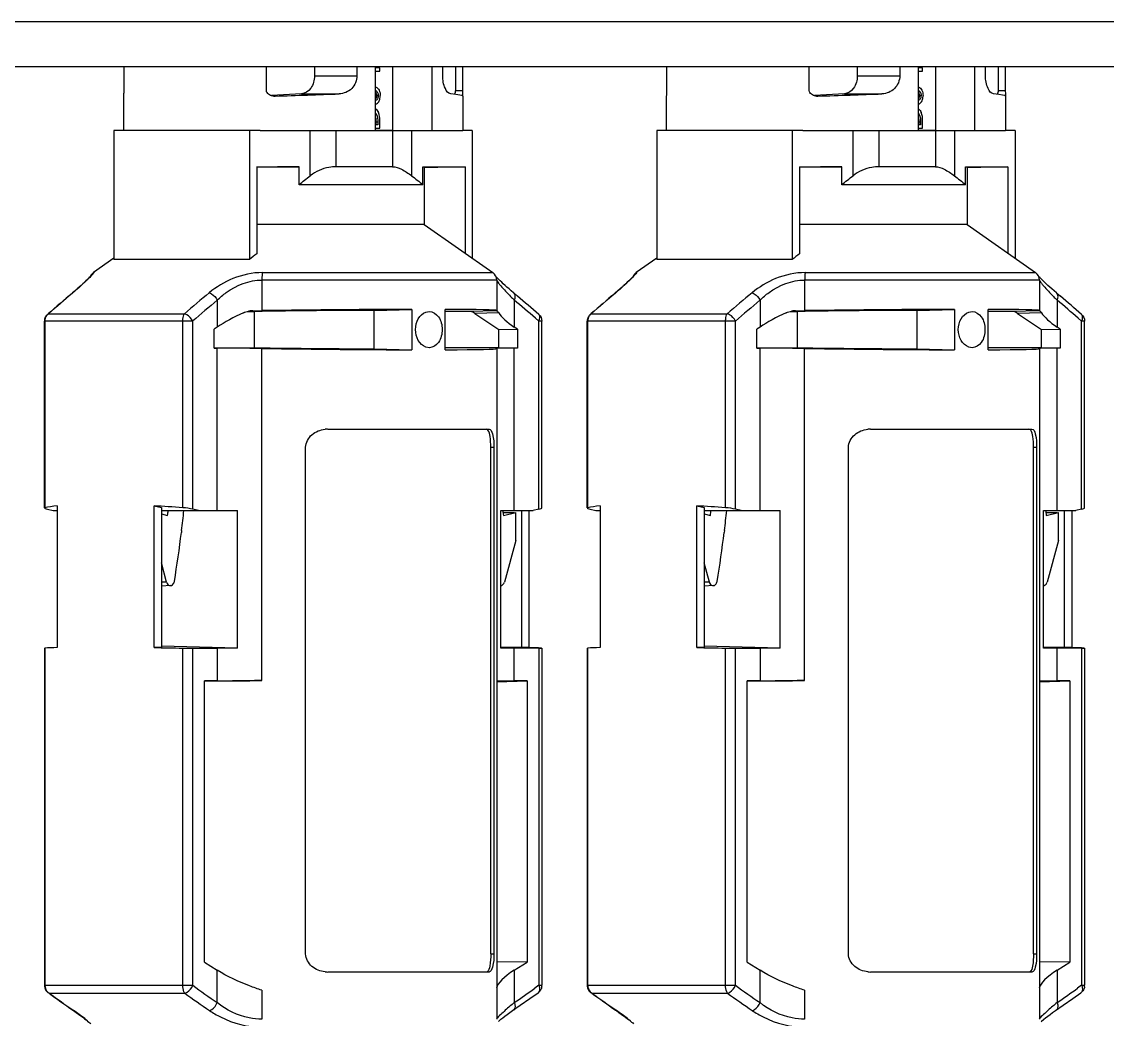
# Model space of a CAD drawing. Header units: millimetres. Extents: x 10297564 to 11610295, y -9287743 to -8409454.
# Drawn here: x 10490199 to 10491403, y -9101720 to -9100614 of the extents above; entities that cross this region are included whole.
import ezdxf

# ---------------------------------------------------------------- set-up
doc = ezdxf.new("R2010")
doc.units = ezdxf.units.MM
doc.header["$LTSCALE"] = 100
doc.layers.add('-0', color=7, linetype='Continuous')

# ---------------------------------------------------------------- blocks, each defined once
blk = doc.blocks.new('인버터 외형도')
at = {"layer": '-0', "linetype": 'Continuous'}
for p, q in [((99025.72, 35682.62), (86444.77, 35682.62)), ((99025.72, 35644.99), (86444.77, 35644.99)), ((90878.78, 35644.99), (90878.78, 35625.32)), ((90997.43, 35625.32), (90997.43, 35644.99)), ((91037.37, 35644.84), (91037.37, 35637.67)), ((91072.78, 35644.84), (91072.78, 35637.67)), ((91088.31, 35592.15), (91088.31, 35644.99)), ((91091.8, 35644.23), (91088.31, 35644.23)), ((91088.31, 35641.38), (91091.8, 35641.38)), ((91091.8, 35641.38), (91091.8, 35644.23)), ((91102.39, 35644.99), (91102.39, 35592.15)), ((91135.06, 35644.99), (91135.06, 35592.15)), ((91144.09, 35637.67), (91144.09, 35644.84)), ((91154.58, 35644.99), (91154.58, 35625.32)), ((91160.54, 35644.99), (91160.54, 35625.32)), ((91330.25, 35644.99), (91330.25, 35625.32)), ((91448.9, 35625.32), (91448.9, 35644.99)), ((91488.84, 35644.84), (91488.84, 35637.67)), ((91524.25, 35644.84), (91524.25, 35637.67)), ((91539.78, 35592.15), (91539.78, 35644.99)), ((91543.27, 35644.23), (91539.78, 35644.23)), ((91539.78, 35641.38), (91543.27, 35641.38)), ((91543.27, 35641.38), (91543.27, 35644.23)), ((91553.86, 35644.99), (91553.86, 35592.15)), ((91586.53, 35644.99), (91586.53, 35592.15)), ((91595.56, 35637.67), (91595.56, 35644.84)), ((91606.05, 35644.99), (91606.05, 35625.32)), ((91612.01, 35644.99), (91612.01, 35625.32)), ((91037.37, 35637.67), (91072.78, 35637.67)), ((91488.84, 35637.67), (91524.25, 35637.67)), ((91026.66, 35622.63), (91001.72, 35621.19)), ((91026.66, 35622.63), (91057.97, 35622.63)), ((91088.95, 35621.2), (91090.47, 35621.2)), ((91154.58, 35625.32), (91160.54, 35625.32)), ((91478.13, 35622.63), (91453.19, 35621.19)), ((91478.13, 35622.63), (91509.44, 35622.63)), ((91540.42, 35621.2), (91541.94, 35621.2)), ((91606.05, 35625.32), (91612.01, 35625.32)), ((90878.57, 35620.81), (90878.57, 35592.15)), ((90878.58, 35620.82), (90878.58, 35620.8)), ((91004.63, 35620.81), (91004.34, 35620.8)), ((91004.34, 35620.81), (91004.63, 35620.81)), ((91160.74, 35620.82), (91160.74, 35620.8)), ((91160.74, 35620.81), (91160.74, 35592.15)), ((91330.04, 35620.81), (91330.04, 35592.15)), ((91330.05, 35620.82), (91330.05, 35620.8)), ((91456.1, 35620.81), (91455.81, 35620.8)), ((91455.81, 35620.81), (91456.1, 35620.81)), ((91612.21, 35620.82), (91612.21, 35620.8)), ((91612.21, 35620.81), (91612.21, 35592.15)), ((91088.31, 35605.53), (91089.01, 35605.53)), ((91539.78, 35605.53), (91540.48, 35605.53)), ((91090.05, 35597), (91088.31, 35597)), ((91088.31, 35594), (91091.8, 35594)), ((91088.53, 35599.29), (91090.05, 35599.29)), ((91088.53, 35599.29), (91088.53, 35597)), ((91090.05, 35599.29), (91090.05, 35597)), ((91091.8, 35594), (91091.8, 35599.2)), ((91541.52, 35597), (91539.78, 35597)), ((91539.78, 35594), (91543.27, 35594)), ((91540, 35599.29), (91541.52, 35599.29)), ((91540, 35599.29), (91540, 35597)), ((91541.52, 35599.29), (91541.52, 35597)), ((91543.27, 35594), (91543.27, 35599.2)), ((90992.24, 35592.15), (90870.61, 35592.15)), ((90870.61, 35592.15), (90870.61, 35484.93)), ((90983.39, 35592.15), (90983.39, 35484.93)), ((90992.24, 35592.15), (91160.74, 35592.15)), ((91033.9, 35554.53), (91033.9, 35592.15)), ((91055.54, 35562.06), (91055.54, 35592.15)), ((91102.37, 35592.15), (91088.31, 35592.15)), ((91102.37, 35592.15), (91102.37, 35562.06)), ((91118.2, 35592.15), (91118.2, 35554.53)), ((91168.7, 35592.15), (91160.74, 35592.15)), ((91168.7, 35592.15), (91168.7, 35485.95)), ((91443.71, 35592.15), (91322.08, 35592.15)), ((91322.08, 35592.15), (91322.08, 35484.93)), ((91434.86, 35592.15), (91434.86, 35484.93)), ((91443.71, 35592.15), (91612.21, 35592.15)), ((91485.37, 35554.53), (91485.37, 35592.15)), ((91507.01, 35562.06), (91507.01, 35592.15)), ((91553.84, 35592.15), (91539.78, 35592.15)), ((91553.84, 35592.15), (91553.84, 35562.06)), ((91569.67, 35592.15), (91569.67, 35554.53)), ((91620.17, 35592.15), (91612.21, 35592.15)), ((91620.17, 35592.15), (91620.17, 35485.95)), ((90989.38, 35562.06), (91024.55, 35562.06)), ((90989.38, 35562.06), (90989.38, 35489.55)), ((91024.55, 35547.01), (91024.55, 35562.06)), ((91102.37, 35562.06), (91055.54, 35562.06)), ((91127.55, 35562.06), (91162.72, 35562.06)), ((91127.55, 35547.01), (91127.55, 35562.06)), ((91128.76, 35561.86), (91128.76, 35513.91)), ((91162.72, 35562.06), (91128.78, 35561.19)), ((91162.72, 35562.06), (91162.72, 35490.13)), ((91440.85, 35562.06), (91476.02, 35562.06)), ((91440.85, 35562.06), (91440.85, 35489.55)), ((91476.02, 35547.01), (91476.02, 35562.06)), ((91553.84, 35562.06), (91507.01, 35562.06)), ((91579.02, 35562.06), (91614.19, 35562.06)), ((91579.02, 35547.01), (91579.02, 35562.06)), ((91580.23, 35561.86), (91580.23, 35513.91)), ((91614.19, 35562.06), (91580.25, 35561.19)), ((91614.19, 35562.06), (91614.19, 35490.13)), ((91127.55, 35547.01), (91024.55, 35547.01)), ((91579.02, 35547.01), (91476.02, 35547.01)), ((91128.76, 35513.91), (90989.38, 35513.91)), ((91128.76, 35513.91), (91185.75, 35474.01)), ((91580.23, 35513.91), (91440.85, 35513.91)), ((91580.23, 35513.91), (91637.22, 35474.01)), ((90870.61, 35485.95), (90853.57, 35474.01)), ((91322.08, 35485.95), (91305.04, 35474.01)), ((90983.39, 35484.93), (90870.61, 35484.93)), ((91434.86, 35484.93), (91322.08, 35484.93)), ((90851.8, 35471.74), (90851.13, 35470.96)), ((90853.57, 35474.01), (90853.77, 35474.01)), ((91188.96, 35467.84), (90993.66, 35467.84)), ((90993.66, 35467.84), (90993.66, 35442.35)), ((90994.15, 35474.01), (91185.75, 35474.01)), ((91188.96, 35467.84), (91188.96, 35442.46)), ((91191.99, 35467.1), (91190.02, 35469.04)), ((91303.27, 35471.74), (91302.6, 35470.96)), ((91305.04, 35474.01), (91305.24, 35474.01)), ((91640.43, 35467.84), (91445.13, 35467.84)), ((91445.13, 35467.84), (91445.13, 35442.35)), ((91445.62, 35474.01), (91637.22, 35474.01)), ((91640.43, 35467.84), (91640.43, 35442.46)), ((91643.46, 35467.1), (91641.49, 35469.04)), ((90835.86, 35456.83), (90836.56, 35457.24)), ((90836.24, 35457.14), (90835.87, 35456.83)), ((90835.95, 35456.72), (90836.56, 35457.24)), ((90956.52, 35451.07), (90956.52, 35428.72)), ((91203.45, 35456.83), (91206.4, 35454.33)), ((91203.64, 35451.07), (91203.64, 35428.72)), ((91287.33, 35456.83), (91288.03, 35457.24)), ((91287.71, 35457.14), (91287.34, 35456.83)), ((91287.42, 35456.72), (91288.03, 35457.24)), ((91407.99, 35451.07), (91407.99, 35428.72)), ((91654.92, 35456.83), (91657.87, 35454.33)), ((91655.11, 35451.07), (91655.11, 35428.72)), ((90981.65, 35441.66), (90987.64, 35441.66)), ((90986.09, 35442.25), (90986.48, 35442.26)), ((90986.09, 35442.25), (90986.48, 35442.26)), ((90987.64, 35411.57), (90987.64, 35441.66)), ((91087.12, 35442.62), (91118.26, 35443.42)), ((91087.12, 35410.61), (91087.12, 35442.62)), ((91118.26, 35443.42), (91118.26, 35409.81)), ((91130.09, 35441.17), (91132.94, 35441.66)), ((91146.22, 35409.81), (91146.22, 35443.42)), ((91165.78, 35441.66), (91146.22, 35441.66)), ((91188.97, 35442.26), (91165.78, 35441.66)), ((91190.63, 35440.58), (91170.78, 35440.08)), ((91188.75, 35442.35), (91188.7, 35442.32)), ((91188.96, 35442.46), (91188.75, 35442.35)), ((91433.12, 35441.66), (91439.11, 35441.66)), ((91437.56, 35442.25), (91437.95, 35442.26)), ((91437.56, 35442.25), (91437.95, 35442.26)), ((91439.11, 35411.57), (91439.11, 35441.66)), ((91538.59, 35442.62), (91569.73, 35443.42)), ((91538.59, 35410.61), (91538.59, 35442.62)), ((91569.73, 35443.42), (91569.73, 35409.81)), ((91581.56, 35441.17), (91584.41, 35441.66)), ((91597.69, 35409.81), (91597.69, 35443.42)), ((91617.25, 35441.66), (91597.69, 35441.66)), ((91640.44, 35442.26), (91617.25, 35441.66)), ((91642.1, 35440.58), (91622.25, 35440.08)), ((91640.22, 35442.35), (91640.17, 35442.32)), ((91640.43, 35442.46), (91640.22, 35442.35)), ((90936.1, 35433.6), (90812.77, 35433.6)), ((90812.77, 35278.47), (90812.77, 35433.6)), ((90813.17, 35433.6), (90813.17, 35278.47)), ((90816.09, 35439.91), (90815.36, 35439.28)), ((90815.36, 35439.28), (90816.21, 35439.76)), ((90816.21, 35439.76), (90929.24, 35439.76)), ((90927.9, 35278.47), (90927.9, 35433.6)), ((90936.1, 35277.25), (90936.1, 35433.6)), ((91170.78, 35440.08), (91190.79, 35426.61)), ((91221.19, 35436.08), (91224.06, 35433.6)), ((91226.55, 35433.6), (91224.06, 35433.6)), ((91224.06, 35277.25), (91224.06, 35433.6)), ((91226.55, 35278.24), (91226.55, 35433.6)), ((91387.57, 35433.6), (91264.24, 35433.6)), ((91264.24, 35278.47), (91264.24, 35433.6)), ((91264.64, 35433.6), (91264.64, 35278.47)), ((91267.56, 35439.91), (91266.83, 35439.28)), ((91266.83, 35439.28), (91267.68, 35439.76)), ((91267.68, 35439.76), (91380.71, 35439.76)), ((91379.37, 35278.47), (91379.37, 35433.6)), ((91387.57, 35277.25), (91387.57, 35433.6)), ((91622.25, 35440.08), (91642.26, 35426.61)), ((91672.66, 35436.08), (91675.53, 35433.6)), ((91678.02, 35433.6), (91675.53, 35433.6)), ((91675.53, 35277.25), (91675.53, 35433.6)), ((91678.02, 35278.24), (91678.02, 35433.6)), ((90956.52, 35428.72), (90953.97, 35427.01)), ((90953.97, 35411.17), (90953.97, 35427.01)), ((91190.79, 35426.61), (91206.19, 35427.01)), ((91190.79, 35411.57), (91190.79, 35426.61)), ((91206.19, 35427.01), (91203.64, 35428.72)), ((91206.19, 35427.01), (91206.19, 35411.17)), ((91407.99, 35428.72), (91405.44, 35427.01)), ((91405.44, 35411.17), (91405.44, 35427.01)), ((91642.26, 35426.61), (91657.66, 35427.01)), ((91642.26, 35411.57), (91642.26, 35426.61)), ((91657.66, 35427.01), (91655.11, 35428.72)), ((91657.66, 35427.01), (91657.66, 35411.17)), ((90953.97, 35411.57), (90987.64, 35411.57)), ((90953.97, 35411.17), (90956.52, 35411.17)), ((90956.52, 35276.13), (90956.52, 35411.17)), ((90993.66, 35134.76), (90993.66, 35410.88)), ((91087.12, 35410.61), (91118.26, 35409.81)), ((91132.95, 35411.57), (91130.09, 35412.06)), ((91190.79, 35411.57), (91146.22, 35411.57)), ((91188.7, 35410.91), (91188.75, 35410.88)), ((91188.96, 35410.77), (91188.75, 35410.88)), ((91188.96, 35410.77), (91188.96, 34853.08)), ((91206.19, 35411.17), (91190.79, 35411.57)), ((91206.19, 35411.17), (91203.64, 35411.17)), ((91203.64, 35276.13), (91203.64, 35411.17)), ((91405.44, 35411.57), (91439.11, 35411.57)), ((91405.44, 35411.17), (91407.99, 35411.17)), ((91407.99, 35276.13), (91407.99, 35411.17)), ((91445.13, 35134.76), (91445.13, 35410.88)), ((91538.59, 35410.61), (91569.73, 35409.81)), ((91584.42, 35411.57), (91581.56, 35412.06)), ((91642.26, 35411.57), (91597.69, 35411.57)), ((91640.17, 35410.91), (91640.22, 35410.88)), ((91640.43, 35410.77), (91640.22, 35410.88)), ((91640.43, 35410.77), (91640.43, 34853.08)), ((91657.66, 35411.17), (91642.26, 35411.57)), ((91657.66, 35411.17), (91655.11, 35411.17)), ((91655.11, 35276.13), (91655.11, 35411.17)), ((91048.39, 35343.85), (91182.59, 35343.85)), ((91499.86, 35343.85), (91634.06, 35343.85)), ((91030.06, 34907.42), (91030.06, 35328.8)), ((91184.04, 35328.8), (91186.63, 35328.8)), ((91184.04, 34907.42), (91184.04, 35328.8)), ((91186.63, 35328.8), (91186.63, 34907.42)), ((91481.53, 34907.42), (91481.53, 35328.8)), ((91635.51, 35328.8), (91638.1, 35328.8)), ((91635.51, 34907.42), (91635.51, 35328.8)), ((91638.1, 35328.8), (91638.1, 34907.42)), ((90813.17, 35278.47), (90812.77, 35278.24)), ((90823.51, 35280.07), (90823.51, 35162.21)), ((90904.07, 35280.07), (90910.08, 35278.65)), ((90904.07, 35162.21), (90904.07, 35280.07)), ((90910.08, 35278.65), (90910.08, 35162.21)), ((91264.64, 35278.47), (91264.24, 35278.24)), ((91274.98, 35280.07), (91274.98, 35162.21)), ((91355.54, 35280.07), (91361.55, 35278.65)), ((91355.54, 35162.21), (91355.54, 35280.07)), ((91361.55, 35278.65), (91361.55, 35162.21)), ((90815.26, 35277.25), (90820.01, 35276.13)), ((90820.01, 35276.13), (90823.51, 35276.13)), ((90910.08, 35276.13), (90973.37, 35276.13)), ((90910.08, 35273.29), (90915.24, 35272.07)), ((90940.84, 35276.13), (90936.1, 35277.25)), ((90973.37, 35161.61), (90973.37, 35276.13)), ((91192.35, 35276.13), (91219.31, 35276.13)), ((91192.35, 35161.61), (91192.35, 35276.13)), ((91194.28, 35274.49), (91203.64, 35274.49)), ((91194.57, 35272.07), (91204.76, 35274.49)), ((91204.76, 35251.32), (91204.76, 35274.49)), ((91209.8, 35162.21), (91209.8, 35276.13)), ((91215.81, 35276.13), (91215.81, 35162.21)), ((91224.06, 35277.25), (91219.31, 35276.13)), ((91266.73, 35277.25), (91271.47, 35276.13)), ((91271.47, 35276.13), (91274.98, 35276.13)), ((91361.55, 35276.13), (91424.84, 35276.13)), ((91361.55, 35273.29), (91366.71, 35272.07)), ((91392.31, 35276.13), (91387.57, 35277.25)), ((91424.84, 35161.61), (91424.84, 35276.13)), ((91643.82, 35276.13), (91670.78, 35276.13)), ((91643.82, 35161.61), (91643.82, 35276.13)), ((91645.75, 35274.49), (91655.11, 35274.49)), ((91646.03, 35272.07), (91656.23, 35274.49)), ((91656.23, 35251.32), (91656.23, 35274.49)), ((91661.27, 35162.21), (91661.27, 35276.13)), ((91667.28, 35276.13), (91667.28, 35162.21)), ((91675.53, 35277.25), (91670.78, 35276.13)), ((90926.94, 35259.52), (90926.76, 35258.01)), ((91204.76, 35251.32), (91195.39, 35216.66)), ((91378.41, 35259.52), (91378.23, 35258.01)), ((91656.23, 35251.32), (91646.86, 35216.66)), ((90914.42, 35216.66), (90910.08, 35232.71)), ((91365.89, 35216.66), (91361.55, 35232.71)), ((90914.42, 35216.66), (90910.08, 35216.46)), ((91365.89, 35216.66), (91361.55, 35216.46)), ((90917.69, 35213.69), (90910.08, 35213.34)), ((91369.16, 35213.69), (91361.55, 35213.34)), ((90812.77, 35161.73), (90813.17, 35161.76)), ((90812.77, 35161.73), (90812.77, 34881.32)), ((90813.17, 35161.76), (90813.17, 34881.32)), ((90910.08, 35162.21), (90904.07, 35162.21)), ((90973.37, 35161.61), (90910.1, 35163.23)), ((90927.9, 34881.32), (90927.9, 35161.76)), ((90936.1, 35161.68), (90956.52, 35161.68)), ((90936.1, 34881.32), (90936.1, 35161.68)), ((90956.52, 35161.68), (90956.52, 35134.47)), ((91209.8, 35162.21), (91192.38, 35162.66)), ((91224.06, 35161.68), (91203.64, 35161.68)), ((91203.64, 35134.47), (91203.64, 35161.68)), ((91215.81, 35162.21), (91209.8, 35162.21)), ((91224.06, 35161.68), (91224.06, 34881.32)), ((91226.14, 35161.76), (91226.55, 35161.73)), ((91226.55, 35161.73), (91226.55, 34881.32)), ((91264.24, 35161.73), (91264.64, 35161.76)), ((91264.24, 35161.73), (91264.24, 34881.32)), ((91264.64, 35161.76), (91264.64, 34881.32)), ((91361.55, 35162.21), (91355.54, 35162.21)), ((91424.84, 35161.61), (91361.57, 35163.23)), ((91379.37, 34881.32), (91379.37, 35161.76)), ((91387.57, 35161.68), (91407.99, 35161.68)), ((91387.57, 34881.32), (91387.57, 35161.68)), ((91407.99, 35161.68), (91407.99, 35134.47)), ((91661.27, 35162.21), (91643.85, 35162.66)), ((91675.53, 35161.68), (91655.11, 35161.68)), ((91655.11, 35134.47), (91655.11, 35161.68)), ((91667.28, 35162.21), (91661.27, 35162.21)), ((91675.53, 35161.68), (91675.53, 34881.32)), ((91677.61, 35161.76), (91678.02, 35161.73)), ((91678.02, 35161.73), (91678.02, 34881.32)), ((90956.52, 35134.47), (90945.87, 35134.47)), ((90945.87, 34900.57), (90945.87, 35134.47)), ((91188.96, 35133.83), (91214.28, 35134.47)), ((91214.28, 35134.47), (91203.64, 35134.47)), ((91214.28, 35134.47), (91214.28, 34900.57)), ((91407.99, 35134.47), (91397.34, 35134.47)), ((91397.34, 34900.57), (91397.34, 35134.47)), ((91640.43, 35133.83), (91665.75, 35134.47)), ((91665.75, 35134.47), (91655.11, 35134.47)), ((91665.75, 35134.47), (91665.75, 34900.57)), ((90945.87, 34900.57), (90956.52, 34893.89)), ((91184.04, 34907.42), (91186.63, 34907.42)), ((91214.28, 34900.57), (91188.96, 34900.98)), ((91203.64, 34893.89), (91214.28, 34900.57)), ((91397.34, 34900.57), (91407.99, 34893.89)), ((91635.51, 34907.42), (91638.1, 34907.42)), ((91665.75, 34900.57), (91640.43, 34900.98)), ((91655.11, 34893.89), (91665.75, 34900.57)), ((90956.52, 34866.91), (90956.52, 34893.89)), ((91182.59, 34892.38), (91048.39, 34892.38)), ((91203.64, 34893.89), (91203.64, 34866.91)), ((91407.99, 34866.91), (91407.99, 34893.89)), ((91634.06, 34892.38), (91499.86, 34892.38)), ((91655.11, 34893.89), (91655.11, 34866.91)), ((90812.77, 34881.32), (90936.1, 34881.32)), ((91224.06, 34881.32), (91220.73, 34878.94)), ((91224.06, 34881.32), (91226.55, 34881.32)), ((91264.24, 34881.32), (91387.57, 34881.32)), ((91675.53, 34881.32), (91672.2, 34878.94)), ((91675.53, 34881.32), (91678.02, 34881.32)), ((90816.74, 34874.8), (90815.92, 34875.19)), ((90816.65, 34874.67), (90815.92, 34875.19)), ((90816.74, 34874.8), (90929.47, 34874.8)), ((90993.66, 34877.24), (90993.66, 34853.08)), ((91268.21, 34874.8), (91267.39, 34875.19)), ((91268.12, 34874.67), (91267.39, 34875.19)), ((91268.2, 34874.8), (91380.94, 34874.8)), ((91445.13, 34877.24), (91445.13, 34853.08)), ((90837.09, 34860.39), (90836.42, 34860.73)), ((90836.42, 34860.73), (90837.03, 34860.3)), ((90837.09, 34860.39), (90836.48, 34860.82)), ((90837.03, 34860.3), (90839.12, 34858.83)), ((91288.56, 34860.39), (91287.89, 34860.73)), ((91287.89, 34860.73), (91288.5, 34860.3)), ((91288.56, 34860.39), (91287.95, 34860.82)), ((91288.5, 34860.3), (91290.59, 34858.83)), ((91190.34, 34851.37), (91192.48, 34853.08)), ((91641.81, 34851.37), (91643.95, 34853.08))]:
    blk.add_line(p, q, dxfattribs=at)
for points in [[(90851.13, 35470.96), (90850.75, 35470.54), (90850.09, 35469.85), (90849.3, 35469.04), (90848.38, 35468.12), (90847.32, 35467.1), (90846.14, 35465.96), (90844.83, 35464.73), (90843.38, 35463.4), (90841.8, 35461.98), (90840.09, 35460.46)], [(91190.02, 35469.04), (91189.23, 35469.85), (91188.57, 35470.54), (91188.19, 35470.96)], [(91302.6, 35470.96), (91302.22, 35470.54), (91301.56, 35469.85), (91300.77, 35469.04), (91299.85, 35468.12), (91298.79, 35467.1), (91297.61, 35465.96), (91296.3, 35464.73), (91294.85, 35463.4), (91293.27, 35461.98), (91291.56, 35460.46)], [(91641.49, 35469.04), (91640.7, 35469.85), (91640.04, 35470.54), (91639.66, 35470.96)], [(90840.09, 35460.46), (90838.23, 35458.85), (90836.24, 35457.14)], [(91203.45, 35456.83), (91203.08, 35457.14), (91201.09, 35458.84), (91199.23, 35460.46), (91197.52, 35461.98), (91195.94, 35463.4), (91194.49, 35464.73), (91193.18, 35465.96), (91191.99, 35467.1)], [(91291.56, 35460.46), (91289.7, 35458.85), (91287.71, 35457.14)], [(91654.92, 35456.83), (91654.55, 35457.14), (91652.56, 35458.84), (91650.7, 35460.46), (91648.99, 35461.98), (91647.41, 35463.4), (91645.96, 35464.73), (91644.65, 35465.96), (91643.46, 35467.1)], [(91208.63, 34864.74), (91216.61, 34870.36), (91223.4, 34875.19)], [(91660.1, 34864.74), (91668.08, 34870.36), (91674.87, 34875.19)], [(91192.48, 34853.08), (91194.04, 34854.29), (91195.8, 34855.62), (91197.76, 34857.07), (91199.91, 34858.62), (91202.25, 34860.28), (91208.63, 34864.74)], [(91643.95, 34853.08), (91645.51, 34854.29), (91647.27, 34855.62), (91649.23, 34857.07), (91651.38, 34858.62), (91653.72, 34860.28), (91660.1, 34864.74)], [(90839.12, 34858.83), (90841.15, 34857.36), (90843.01, 34856), (90844.7, 34854.73), (90846.21, 34853.57), (90847.57, 34852.51), (90848.75, 34851.56), (90849.77, 34850.72), (90850.62, 34850), (90851.31, 34849.4)], [(91290.59, 34858.83), (91292.62, 34857.36), (91294.48, 34856), (91296.17, 34854.73), (91297.68, 34853.57), (91299.03, 34852.51), (91300.22, 34851.56), (91301.24, 34850.72), (91302.09, 34850), (91302.78, 34849.4)]]:
    blk.add_lwpolyline(points, dxfattribs=at)
for centre, radius, start, end in [((91004.34, 35630.88), 10.08, 260.48105, 270.0038), ((91455.81, 35630.88), 10.08, 260.48105, 270.0038), ((91422.44, 34922.67), 713.37, 127.37738, 127.9845), ((91873.91, 34922.67), 713.37, 127.37738, 127.9845), ((90750.88, 35567.77), 139.57, 314.3847, 314.98754), ((90857.88, 35467.84), 7.52, 124.99998, 155.19379), ((90858.12, 35467.8), 7.57, 143.37901, 150.20187), ((91181.44, 35467.84), 7.52, 0, 55.00002), ((91202.35, 35567.77), 139.57, 314.3847, 314.98754), ((91309.35, 35467.84), 7.52, 124.99998, 155.19379), ((91309.59, 35467.8), 7.57, 143.37901, 150.20187), ((91632.91, 35467.84), 7.52, 0, 55.00002), ((92154.65, 33894.9), 2044.21, 130.17544, 130.90493), ((92146.48, 33911.6), 2026.05, 130.30352, 131.03957), ((92145.38, 34023.22), 1866.97, 129.81661, 130.647), ((92261.07, 33905.86), 2022.27, 130.17284, 130.93443), ((91389.34, 35639.82), 264.78, 224.521, 225.46449), ((89892.15, 33897.73), 2032.95, 49.17495, 49.82555), ((89885.75, 33896.11), 2042.59, 49.06907, 49.71772), ((92606.12, 33894.9), 2044.21, 130.17544, 130.90493), ((92597.95, 33911.6), 2026.05, 130.30352, 131.03957), ((92596.85, 34023.22), 1866.97, 129.81661, 130.647), ((92712.54, 33905.86), 2022.27, 130.17284, 130.93443), ((91840.81, 35639.82), 264.78, 224.521, 225.46449), ((90343.62, 33897.73), 2032.95, 49.17495, 49.82555), ((90337.22, 33896.11), 2042.59, 49.06907, 49.71772), ((90986.41, 35420.62), 21.63, 97.72896, 100.14557), ((90986.55, 35419.58), 22.67, 95.9316, 97.73291), ((90986.72, 35417.82), 24.44, 91.48613, 95.89759), ((91437.88, 35420.62), 21.63, 97.72896, 100.14557), ((91438.02, 35419.58), 22.67, 95.9316, 97.73291), ((91438.19, 35417.82), 24.44, 91.48613, 95.89759), ((90821.15, 35433.59), 7.98, 162.68727, 179.94888), ((90820.28, 35433.61), 7.51, 145.79561, 154.60858), ((90820.32, 35433.57), 7.56, 137.91696, 145.76729), ((90820.29, 35433.6), 7.52, 130.95017, 137.93654), ((91272.62, 35433.59), 7.98, 162.68727, 179.94888), ((91271.75, 35433.61), 7.51, 145.79561, 154.60858), ((91271.79, 35433.57), 7.56, 137.91696, 145.76729), ((91271.76, 35433.6), 7.52, 130.95017, 137.93654), ((91048.39, 35323.15), 20.69, 90.01779, 96.05428), ((91499.86, 35323.15), 20.69, 90.01779, 96.05428), ((90518.17, 35320.88), 400.07, 352.99131, 353.57629), ((89938.04, 35380.29), 996.25, 353.03694, 353.99661), ((91591.92, 35320.92), 400.34, 186.4237, 187.00838), ((90969.64, 35320.88), 400.07, 352.99131, 353.57629), ((90389.51, 35380.29), 996.25, 353.03694, 353.99661), ((92043.39, 35320.92), 400.34, 186.4237, 187.00838), ((89947.06, 35379.14), 987.16, 350.55953, 352.95185), ((90398.52, 35379.14), 987.16, 350.55953, 352.95185), ((91048.39, 34913.1), 20.72, 263.99437, 269.98436), ((91499.86, 34913.1), 20.72, 263.99437, 269.98436), ((90820.3, 34881.32), 7.54, 179.98592, 210.18269), ((90821.15, 34881.32), 7.97, 180.05479, 198.89066), ((92083.41, 36485.74), 1972.43, 234.43166, 235.15773), ((91219.01, 34881.32), 7.54, 351.01073, 0.01434), ((91271.77, 34881.32), 7.54, 179.98592, 210.18269), ((91272.62, 34881.32), 7.97, 180.05479, 198.89066), ((92534.88, 36485.74), 1972.43, 234.43166, 235.15773), ((91670.48, 34881.32), 7.54, 351.01073, 0.01434), ((90820.42, 34880.83), 7.07, 231.55489, 238.60905), ((91970.6, 36490.05), 1985.21, 234.45963, 235.15797), ((91974, 36488.08), 1985.43, 234.3466, 235.04485), ((92005.07, 36392.64), 1860.31, 234.67719, 235.45221), ((90113.05, 36434.01), 1909.24, 304.83494, 305.46234), ((91271.89, 34880.83), 7.07, 231.55489, 238.60905), ((92422.07, 36490.05), 1985.21, 234.45963, 235.15797), ((92425.47, 36488.08), 1985.43, 234.3466, 235.04485), ((92456.54, 36392.64), 1860.31, 234.67719, 235.45221), ((90564.52, 36434.01), 1909.24, 304.83494, 305.46234), ((91354.03, 34681.52), 238.72, 129.05184, 130.19686), ((91805.5, 34681.52), 238.72, 129.05184, 130.19686)]:
    blk.add_arc(centre, radius, start, end, dxfattribs=at)
for centre, major_axis, ratio, start_param, end_param in [((91019.66, 35625.3), (141.08, 4.49), 0.028613, -1.678421, -1.296739), ((91019.66, 35625.3), (141.08, -4.49), 0.028613, 0.000911, 0.380599), ((91471.13, 35625.3), (141.08, 4.49), 0.028613, -1.678421, -1.296739), ((91471.13, 35625.3), (141.08, -4.49), 0.028613, 0.000911, 0.380599), ((91019.66, 35560.58), (109.11, 1.27), 0.01297, 1.52577, 1.852745), ((91471.13, 35560.58), (109.11, 1.27), 0.01297, 1.52577, 1.852745), ((90986.73, 35429.9), (44.85, 19.08), 0.270365, 1.644981, 2.189344), ((90986.73, 35442.85), (45.15, 0.53), 0.01297, -1.576436, -1.416778), ((91019.66, 35440.48), (124.15, 1.45), 0.01297, 0.996205, 1.831472), ((91019.66, 35440.48), (169.3, 1.98), 0.01297, 0.948948, 1.724815), ((91019.66, 35440.48), (169.3, 1.98), 0.01297, -0.000152, 0.726266), ((91165.77, 35426.61), (0.01, 15.05), 0.743145, -0.463211, 0.000376), ((91233.85, 35442.85), (45.15, 0.53), 0.01297, -3.042097, -3.031536), ((91233.85, 35429.9), (44.81, -17.82), 0.310322, -2.725388, -2.181025), ((91438.2, 35429.9), (44.85, 19.08), 0.270365, 1.644981, 2.189344), ((91438.2, 35442.85), (45.15, 0.53), 0.01297, -1.576436, -1.416778), ((91471.13, 35440.48), (124.15, 1.45), 0.01297, 0.996205, 1.831472), ((91471.13, 35440.48), (169.3, 1.98), 0.01297, 0.948948, 1.724815), ((91471.13, 35440.48), (169.3, 1.98), 0.01297, -0.000152, 0.726266), ((91617.24, 35426.61), (0.01, 15.05), 0.743145, -0.463211, 0.000376), ((91685.31, 35442.85), (45.15, 0.53), 0.01297, -3.042097, -3.031536), ((91685.31, 35429.9), (44.81, -17.82), 0.310322, -2.725388, -2.181025), ((90986.73, 35410.38), (45.15, -0.53), 0.01297, 1.416778, 2.303986), ((91019.66, 35412.75), (124.15, -1.45), 0.01297, -1.831472, -0.996205), ((91019.66, 35412.75), (169.3, -1.98), 0.01297, -1.724815, -0.948948), ((91019.66, 35412.75), (169.3, -1.98), 0.01297, -0.726266, 0.000152), ((91233.85, 35410.38), (45.15, -0.53), 0.01297, 8.587171, 9.42493), ((91438.2, 35410.38), (45.15, -0.53), 0.01297, 1.416778, 2.303986), ((91471.13, 35412.75), (124.15, -1.45), 0.01297, -1.831472, -0.996205), ((91471.13, 35412.75), (169.3, -1.98), 0.01297, -1.724815, -0.948948), ((91471.13, 35412.75), (169.3, -1.98), 0.01297, -0.726266, 0.000152), ((91685.31, 35410.38), (45.15, -0.53), 0.01297, 8.587171, 9.42493), ((90820.29, 35277.25), (7.52, -1), 0.115967, 3.156999, 3.994756), ((91019.66, 35243.09), (218.18, -28.99), 0.115967, 2.703446, 2.827696), ((91019.66, 35243.09), (218.18, -28.99), 0.115967, 2.020223, 2.144473), ((90931.06, 35277.25), (7.52, -1), 0.115967, 0.853164, 2.020223), ((91219.02, 35277.25), (7.52, 1), 0.115967, -0.853164, -0.015407), ((91271.76, 35277.25), (7.52, -1), 0.115967, 3.156999, 3.994756), ((91471.13, 35243.09), (218.18, -28.99), 0.115967, 2.703446, 2.827696), ((91471.13, 35243.09), (218.18, -28.99), 0.115967, 2.020223, 2.144473), ((91382.53, 35277.25), (7.52, -1), 0.115967, 0.853164, 2.020223), ((91670.49, 35277.25), (7.52, 1), 0.115967, -0.853164, -0.015407), ((91019.66, 35163.26), (218.21, 2.55), 0.01297, 2.687889, 2.812139), ((91019.66, 35163.26), (218.21, -2.55), 0.01297, -2.128916, -2.004666), ((90931.06, 35161.81), (7.52, -0.09), 0.01297, -2.004666, -0.837607), ((90986.73, 35160.89), (45.15, -0.53), 0.01297, 1.871369, 2.303986), ((91233.85, 35160.89), (45.15, -0.53), 0.01297, 2.303986, 2.736603), ((91019.66, 35163.26), (218.21, -2.55), 0.01297, 0.329453, 0.453703), ((91219.02, 35161.81), (7.52, -0.09), 0.01297, -0.837607, 0.000151), ((91471.13, 35163.26), (218.21, 2.55), 0.01297, 2.687889, 2.812139), ((91471.13, 35163.26), (218.21, -2.55), 0.01297, -2.128916, -2.004666), ((91382.53, 35161.81), (7.52, -0.09), 0.01297, -2.004666, -0.837607), ((91438.2, 35160.89), (45.15, -0.53), 0.01297, 1.871369, 2.303986), ((91685.31, 35160.89), (45.15, -0.53), 0.01297, 2.303986, 2.736603), ((91471.13, 35163.26), (218.21, -2.55), 0.01297, 0.329453, 0.453703), ((91670.49, 35161.81), (7.52, -0.09), 0.01297, -0.837607, 0.000151), ((91019.66, 35132.9), (169.3, 1.98), 0.01297, 1.724815, 2.022101), ((90986.73, 35135.26), (45.15, 0.53), 0.01297, -2.303986, -1.416778), ((91233.85, 35135.26), (45.15, 0.53), 0.01297, -3.074724, -2.303986), ((91471.13, 35132.9), (169.3, 1.98), 0.01297, 1.724815, 2.022101), ((91438.2, 35135.26), (45.15, 0.53), 0.01297, -2.303986, -1.416778), ((91685.31, 35135.26), (45.15, 0.53), 0.01297, -3.074724, -2.303986), ((91233.85, 34893.02), (44.89, 16.55), 0.290595, 2.197128, 2.964601), ((91685.31, 34893.02), (44.89, 16.55), 0.290595, 2.197128, 2.964601)]:
    blk.add_ellipse(centre, major_axis=major_axis, ratio=ratio, start_param=start_param, end_param=end_param, dxfattribs=at)
for points, knots in [([(91037.37, 35637.67), (91037.37, 35634.05), (91035.82, 35627.2), (91029.62, 35622.8), (91026.66, 35622.63)], [0, 0, 0, 0, 0.549893, 1, 1, 1, 1]), ([(91072.78, 35637.67), (91072.78, 35633.82), (91069.59, 35625.84), (91061.72, 35622.78), (91057.97, 35622.63)], [0, 0, 0, 0, 0.50619, 1, 1, 1, 1]), ([(91150.7, 35622.63), (91148.63, 35622.85), (91144.81, 35628.62), (91144.09, 35634.04), (91144.09, 35637.67)], [0, 0, 0, 0, 0.363854, 1, 1, 1, 1]), ([(91488.84, 35637.67), (91488.84, 35634.05), (91487.29, 35627.2), (91481.09, 35622.8), (91478.13, 35622.63)], [0, 0, 0, 0, 0.549893, 1, 1, 1, 1]), ([(91524.25, 35637.67), (91524.25, 35633.82), (91521.06, 35625.84), (91513.19, 35622.78), (91509.44, 35622.63)], [0, 0, 0, 0, 0.50619, 1, 1, 1, 1]), ([(91602.17, 35622.63), (91600.1, 35622.85), (91596.28, 35628.62), (91595.56, 35634.04), (91595.56, 35637.67)], [0, 0, 0, 0, 0.363854, 1, 1, 1, 1]), ([(90878.78, 35625.32), (90878.78, 35624.17), (90878.62, 35622.68), (90878.68, 35621.15), (90878.58, 35620.8)], [0, 0, 0, 0, 0.762308, 1, 1, 1, 1]), ([(91002.68, 35620.94), (91001.48, 35621.14), (90999.15, 35621.87), (90997.43, 35624.13), (90997.43, 35625.32)], [0, 0, 0, 0, 0.50589, 1, 1, 1, 1]), ([(91088.31, 35628.35), (91089.5, 35627.9), (91091.75, 35625.73), (91092.12, 35622.77), (91092.12, 35621.2)], [0, 0, 0, 0, 0.44717, 1, 1, 1, 1]), ([(91088.32, 35625.35), (91088.98, 35625.04), (91090.25, 35623.8), (91090.47, 35622.1), (91090.47, 35621.2)], [0, 0, 0, 0, 0.450968, 1, 1, 1, 1]), ([(91160.54, 35625.32), (91160.54, 35624.17), (91160.7, 35622.68), (91160.64, 35621.15), (91160.74, 35620.8)], [0, 0, 0, 0, 0.762308, 1, 1, 1, 1]), ([(91330.25, 35625.32), (91330.25, 35624.17), (91330.09, 35622.68), (91330.15, 35621.15), (91330.05, 35620.8)], [0, 0, 0, 0, 0.762308, 1, 1, 1, 1]), ([(91454.15, 35620.94), (91452.95, 35621.14), (91450.62, 35621.87), (91448.9, 35624.13), (91448.9, 35625.32)], [0, 0, 0, 0, 0.50589, 1, 1, 1, 1]), ([(91539.78, 35628.35), (91540.97, 35627.9), (91543.22, 35625.73), (91543.59, 35622.77), (91543.59, 35621.2)], [0, 0, 0, 0, 0.44717, 1, 1, 1, 1]), ([(91539.79, 35625.35), (91540.45, 35625.04), (91541.72, 35623.8), (91541.94, 35622.1), (91541.94, 35621.2)], [0, 0, 0, 0, 0.450968, 1, 1, 1, 1]), ([(91612.01, 35625.32), (91612.01, 35624.17), (91612.17, 35622.68), (91612.11, 35621.15), (91612.21, 35620.8)], [0, 0, 0, 0, 0.762308, 1, 1, 1, 1]), ([(91088.31, 35614.05), (91089.32, 35614.44), (91091.3, 35616.1), (91091.92, 35618.54), (91092.05, 35619.85)], [0, 0, 0, 0, 0.451458, 1, 1, 1, 1]), ([(91539.78, 35614.05), (91540.79, 35614.44), (91542.77, 35616.1), (91543.39, 35618.54), (91543.52, 35619.85)], [0, 0, 0, 0, 0.451458, 1, 1, 1, 1]), ([(91091.8, 35599.2), (91091.8, 35601.25), (91091.74, 35604.02), (91090.84, 35606.59), (91090.58, 35607.19)], [0, 0, 0, 0, 0.759337, 1, 1, 1, 1]), ([(91543.27, 35599.2), (91543.27, 35601.25), (91543.21, 35604.02), (91542.31, 35606.59), (91542.05, 35607.19)], [0, 0, 0, 0, 0.759337, 1, 1, 1, 1]), ([(91055.54, 35562.06), (91053.5, 35562.06), (91045.78, 35561.38), (91038.44, 35557.94), (91033.9, 35554.53)], [0, 0, 0, 0, 0.264807, 1, 1, 1, 1]), ([(91102.37, 35562.06), (91104.92, 35562.06), (91110.68, 35559.88), (91115.51, 35556.55), (91118.2, 35554.53)], [0, 0, 0, 0, 0.431555, 1, 1, 1, 1]), ([(91507.01, 35562.06), (91504.97, 35562.06), (91497.24, 35561.38), (91489.91, 35557.94), (91485.37, 35554.53)], [0, 0, 0, 0, 0.264807, 1, 1, 1, 1]), ([(91553.84, 35562.06), (91556.39, 35562.06), (91562.15, 35559.88), (91566.98, 35556.55), (91569.67, 35554.53)], [0, 0, 0, 0, 0.431555, 1, 1, 1, 1]), ([(90848.51, 35468.03), (90847.69, 35467.23), (90843.82, 35463.52), (90839.77, 35459.98), (90836.56, 35457.24)], [0, 0, 0, 0, 0.212649, 1, 1, 1, 1]), ([(90853.77, 35474.01), (90853.88, 35474), (90853.49, 35473.19), (90852.33, 35472.1), (90850.73, 35470.24), (90849.55, 35469.06)], [0, 0, 0, 0, 0.05236, 0.238674, 1, 1, 1, 1]), ([(90994.15, 35474.01), (90985.78, 35473.99), (90969.64, 35470.57), (90955.86, 35461.99), (90949.9, 35457.24)], [0, 0, 0, 0, 0.523498, 1, 1, 1, 1]), ([(90956.52, 35451.07), (90958.85, 35453.37), (90969.29, 35462.25), (90983.18, 35467.84), (90993.66, 35467.84)], [0, 0, 0, 0, 0.237832, 1, 1, 1, 1]), ([(90994.15, 35474.01), (90994.06, 35473.6), (90993.74, 35471.56), (90993.66, 35469.49), (90993.66, 35467.84)], [0, 0, 0, 0, 0.20177, 1, 1, 1, 1]), ([(91299.98, 35468.03), (91299.16, 35467.23), (91295.29, 35463.52), (91291.24, 35459.98), (91288.03, 35457.24)], [0, 0, 0, 0, 0.212649, 1, 1, 1, 1]), ([(91305.24, 35474.01), (91305.35, 35474), (91304.96, 35473.19), (91303.8, 35472.1), (91302.2, 35470.24), (91301.02, 35469.06)], [0, 0, 0, 0, 0.05236, 0.238674, 1, 1, 1, 1]), ([(91445.62, 35474.01), (91437.25, 35473.99), (91421.11, 35470.57), (91407.33, 35461.99), (91401.37, 35457.24)], [0, 0, 0, 0, 0.523498, 1, 1, 1, 1]), ([(91407.99, 35451.07), (91410.32, 35453.37), (91420.76, 35462.25), (91434.65, 35467.84), (91445.13, 35467.84)], [0, 0, 0, 0, 0.237832, 1, 1, 1, 1]), ([(91445.62, 35474.01), (91445.53, 35473.6), (91445.21, 35471.56), (91445.13, 35469.49), (91445.13, 35467.84)], [0, 0, 0, 0, 0.20177, 1, 1, 1, 1]), ([(91188.99, 35467.2), (91189.07, 35467.07), (91189.56, 35466.37), (91190.09, 35465.7), (91190.53, 35465.16)], [0, 0, 0, 0, 0.182807, 1, 1, 1, 1]), ([(91190.53, 35465.16), (91191.12, 35464.43), (91194.33, 35460.64), (91197.73, 35457.02), (91200.55, 35454.16)], [0, 0, 0, 0, 0.189697, 1, 1, 1, 1]), ([(91640.46, 35467.2), (91640.54, 35467.07), (91641.03, 35466.37), (91641.56, 35465.7), (91642, 35465.16)], [0, 0, 0, 0, 0.182807, 1, 1, 1, 1]), ([(91642, 35465.16), (91642.59, 35464.43), (91645.8, 35460.64), (91649.2, 35457.02), (91652.02, 35454.16)], [0, 0, 0, 0, 0.189697, 1, 1, 1, 1]), ([(90949.9, 35457.24), (90950.55, 35457.05), (90953.34, 35455.74), (90955.51, 35453.24), (90956.52, 35451.07)], [0, 0, 0, 0, 0.220863, 1, 1, 1, 1]), ([(91203.64, 35451.07), (91203.89, 35451.62), (91204.59, 35453.4), (91204.51, 35455.93), (91203.46, 35456.82)], [0, 0, 0, 0, 0.304165, 1, 1, 1, 1]), ([(91401.37, 35457.24), (91402.02, 35457.05), (91404.81, 35455.74), (91406.98, 35453.24), (91407.99, 35451.07)], [0, 0, 0, 0, 0.220863, 1, 1, 1, 1]), ([(91655.11, 35451.07), (91655.36, 35451.62), (91656.06, 35453.4), (91655.98, 35455.93), (91654.93, 35456.82)], [0, 0, 0, 0, 0.304165, 1, 1, 1, 1]), ([(91130.09, 35412.07), (91124.76, 35413.94), (91118.12, 35426.62), (91124.77, 35439.3), (91130.09, 35441.16)], [0, 0, 0, 0, 0.500013, 1, 1, 1, 1]), ([(91132.94, 35441.66), (91135.88, 35441.66), (91142.3, 35437.19), (91144.27, 35426.62), (91142.3, 35416.04), (91135.89, 35411.57), (91132.95, 35411.57)], [0, 0, 0, 0, 0.222178, 0.499986, 0.777813, 1, 1, 1, 1]), ([(91188.97, 35442.26), (91189.04, 35442.25), (91189.45, 35442.09), (91189.74, 35441.75), (91189.97, 35441.47)], [0, 0, 0, 0, 0.150118, 1, 1, 1, 1]), ([(91581.56, 35412.07), (91576.23, 35413.94), (91569.59, 35426.62), (91576.24, 35439.3), (91581.56, 35441.16)], [0, 0, 0, 0, 0.500013, 1, 1, 1, 1]), ([(91584.41, 35441.66), (91587.35, 35441.66), (91593.77, 35437.19), (91595.74, 35426.62), (91593.77, 35416.04), (91587.36, 35411.57), (91584.42, 35411.57)], [0, 0, 0, 0, 0.222178, 0.499986, 0.777813, 1, 1, 1, 1]), ([(91640.44, 35442.26), (91640.51, 35442.25), (91640.91, 35442.09), (91641.21, 35441.75), (91641.44, 35441.47)], [0, 0, 0, 0, 0.150118, 1, 1, 1, 1]), ([(90927.9, 35433.6), (90927.9, 35434.2), (90928.01, 35436.3), (90928.46, 35438.46), (90929.24, 35439.76)], [0, 0, 0, 0, 0.282228, 1, 1, 1, 1]), ([(90936.1, 35433.6), (90935.05, 35435.78), (90932.8, 35438.31), (90929.92, 35439.59), (90929.24, 35439.76)], [0, 0, 0, 0, 0.775068, 1, 1, 1, 1]), ([(91224.06, 35433.6), (91224.33, 35434.16), (91225.04, 35435.91), (91224.96, 35438.41), (91223.95, 35439.28)], [0, 0, 0, 0, 0.316432, 1, 1, 1, 1]), ([(91379.37, 35433.6), (91379.37, 35434.2), (91379.48, 35436.3), (91379.93, 35438.46), (91380.71, 35439.76)], [0, 0, 0, 0, 0.282228, 1, 1, 1, 1]), ([(91387.57, 35433.6), (91386.52, 35435.78), (91384.27, 35438.31), (91381.39, 35439.59), (91380.71, 35439.76)], [0, 0, 0, 0, 0.775068, 1, 1, 1, 1]), ([(91675.53, 35433.6), (91675.8, 35434.16), (91676.51, 35435.91), (91676.43, 35438.41), (91675.42, 35439.28)], [0, 0, 0, 0, 0.316432, 1, 1, 1, 1]), ([(91030.06, 35328.8), (91030.06, 35332.68), (91034.53, 35340.47), (91042.3, 35343.32), (91046.21, 35343.73)], [0, 0, 0, 0, 0.497288, 1, 1, 1, 1]), ([(91184.04, 35328.8), (91184.04, 35331.8), (91183.76, 35336.5), (91182.8, 35341.45), (91181.74, 35342.89)], [0, 0, 0, 0, 0.626461, 1, 1, 1, 1]), ([(91182.59, 35343.85), (91184.23, 35343.85), (91186.7, 35337.02), (91186.63, 35332.51), (91186.63, 35328.8)], [0, 0, 0, 0, 0.305985, 1, 1, 1, 1]), ([(91481.53, 35328.8), (91481.53, 35332.68), (91486, 35340.47), (91493.77, 35343.32), (91497.68, 35343.73)], [0, 0, 0, 0, 0.497288, 1, 1, 1, 1]), ([(91635.51, 35328.8), (91635.51, 35331.8), (91635.22, 35336.5), (91634.27, 35341.45), (91633.21, 35342.89)], [0, 0, 0, 0, 0.626461, 1, 1, 1, 1]), ([(91634.06, 35343.85), (91635.7, 35343.85), (91638.17, 35337.02), (91638.1, 35332.51), (91638.1, 35328.8)], [0, 0, 0, 0, 0.305985, 1, 1, 1, 1]), ([(90914.42, 35216.66), (90914.53, 35216.23), (90915.06, 35214.81), (90916.6, 35213.64), (90917.69, 35213.69)], [0, 0, 0, 0, 0.290467, 1, 1, 1, 1]), ([(90917.69, 35213.69), (90918.85, 35213.75), (90920.35, 35215.18), (90920.77, 35216.75), (90920.85, 35217.22)], [0, 0, 0, 0, 0.709394, 1, 1, 1, 1]), ([(91192.35, 35213.69), (91193.39, 35213.74), (91194.77, 35214.89), (91195.28, 35216.26), (91195.39, 35216.66)], [0, 0, 0, 0, 0.712397, 1, 1, 1, 1]), ([(91365.89, 35216.66), (91366, 35216.23), (91366.53, 35214.81), (91368.07, 35213.64), (91369.16, 35213.69)], [0, 0, 0, 0, 0.290467, 1, 1, 1, 1]), ([(91369.16, 35213.69), (91370.32, 35213.75), (91371.82, 35215.18), (91372.24, 35216.75), (91372.32, 35217.22)], [0, 0, 0, 0, 0.709394, 1, 1, 1, 1]), ([(91643.82, 35213.69), (91644.86, 35213.74), (91646.24, 35214.89), (91646.75, 35216.26), (91646.86, 35216.66)], [0, 0, 0, 0, 0.712397, 1, 1, 1, 1]), ([(91046.22, 34892.49), (91042.31, 34892.9), (91034.53, 34895.75), (91030.06, 34903.54), (91030.06, 34907.42)], [0, 0, 0, 0, 0.502891, 1, 1, 1, 1]), ([(91184.04, 34907.42), (91184.04, 34904.04), (91183.72, 34899.29), (91182.47, 34893.5), (91180.99, 34892.61)], [0, 0, 0, 0, 0.661888, 1, 1, 1, 1]), ([(91186.63, 34907.42), (91186.63, 34903.71), (91186.7, 34899.2), (91184.23, 34892.38), (91182.59, 34892.38)], [0, 0, 0, 0, 0.694228, 1, 1, 1, 1]), ([(91497.69, 34892.49), (91493.78, 34892.9), (91486, 34895.75), (91481.53, 34903.54), (91481.53, 34907.42)], [0, 0, 0, 0, 0.502891, 1, 1, 1, 1]), ([(91635.51, 34907.42), (91635.51, 34904.04), (91635.19, 34899.29), (91633.94, 34893.5), (91632.46, 34892.61)], [0, 0, 0, 0, 0.661888, 1, 1, 1, 1]), ([(91638.1, 34907.42), (91638.1, 34903.71), (91638.17, 34899.2), (91635.7, 34892.38), (91634.06, 34892.38)], [0, 0, 0, 0, 0.694228, 1, 1, 1, 1]), ([(90993.66, 34877.24), (90990.22, 34878.32), (90977.4, 34882.82), (90964.97, 34888.58), (90956.52, 34893.89)], [0, 0, 0, 0, 0.265541, 1, 1, 1, 1]), ([(91445.13, 34877.24), (91441.69, 34878.32), (91428.87, 34882.82), (91416.44, 34888.58), (91407.99, 34893.89)], [0, 0, 0, 0, 0.265541, 1, 1, 1, 1]), ([(90929.47, 34874.8), (90929.21, 34875.17), (90928.18, 34877.19), (90927.9, 34879.52), (90927.9, 34881.32)], [0, 0, 0, 0, 0.201348, 1, 1, 1, 1]), ([(90929.47, 34874.8), (90930.15, 34874.96), (90933.07, 34876.29), (90935.19, 34879.03), (90936.1, 34881.32)], [0, 0, 0, 0, 0.221055, 1, 1, 1, 1]), ([(91224.06, 34881.32), (91224.3, 34880.7), (91224.93, 34878.74), (91224.59, 34876.05), (91223.4, 34875.2)], [0, 0, 0, 0, 0.313064, 1, 1, 1, 1]), ([(91380.94, 34874.8), (91380.68, 34875.17), (91379.65, 34877.19), (91379.37, 34879.52), (91379.37, 34881.32)], [0, 0, 0, 0, 0.201348, 1, 1, 1, 1]), ([(91380.94, 34874.8), (91381.62, 34874.96), (91384.54, 34876.29), (91386.66, 34879.03), (91387.57, 34881.32)], [0, 0, 0, 0, 0.221055, 1, 1, 1, 1]), ([(91675.53, 34881.32), (91675.77, 34880.7), (91676.4, 34878.74), (91676.06, 34876.05), (91674.87, 34875.2)], [0, 0, 0, 0, 0.313064, 1, 1, 1, 1]), ([(90950.1, 34860.39), (90950.75, 34860.56), (90953.58, 34861.92), (90955.65, 34864.63), (90956.52, 34866.91)], [0, 0, 0, 0, 0.215519, 1, 1, 1, 1]), ([(90993.66, 34853.08), (90990.15, 34853.08), (90976.8, 34854.51), (90964.17, 34860.7), (90956.52, 34866.91)], [0, 0, 0, 0, 0.262712, 1, 1, 1, 1]), ([(91199.96, 34863.86), (91197.38, 34861.68), (91193.68, 34858.23), (91189.8, 34854.82), (91188.83, 34853.4)], [0, 0, 0, 0, 0.66217, 1, 1, 1, 1]), ([(91203.64, 34866.91), (91203.87, 34866.3), (91204.49, 34864.32), (91204.13, 34861.58), (91202.9, 34860.73)], [0, 0, 0, 0, 0.300977, 1, 1, 1, 1]), ([(91401.57, 34860.39), (91402.22, 34860.56), (91405.05, 34861.92), (91407.12, 34864.63), (91407.99, 34866.91)], [0, 0, 0, 0, 0.215519, 1, 1, 1, 1]), ([(91445.13, 34853.08), (91441.62, 34853.08), (91428.27, 34854.51), (91415.64, 34860.7), (91407.99, 34866.91)], [0, 0, 0, 0, 0.262712, 1, 1, 1, 1]), ([(91651.43, 34863.86), (91648.85, 34861.68), (91645.15, 34858.23), (91641.27, 34854.82), (91640.3, 34853.4)], [0, 0, 0, 0, 0.66217, 1, 1, 1, 1]), ([(91655.11, 34866.91), (91655.34, 34866.3), (91655.96, 34864.32), (91655.6, 34861.58), (91654.37, 34860.73)], [0, 0, 0, 0, 0.300977, 1, 1, 1, 1]), ([(90848.71, 34851.77), (90847.91, 34852.41), (90844.12, 34855.38), (90840.2, 34858.2), (90837.09, 34860.39)], [0, 0, 0, 0, 0.21206, 1, 1, 1, 1]), ([(90950.1, 34860.39), (90953.05, 34858.43), (90966.39, 34850.49), (90982.24, 34846.43), (90994.24, 34846.56)], [0, 0, 0, 0, 0.227807, 1, 1, 1, 1]), ([(91300.18, 34851.77), (91299.38, 34852.41), (91295.59, 34855.38), (91291.67, 34858.2), (91288.56, 34860.39)], [0, 0, 0, 0, 0.21206, 1, 1, 1, 1]), ([(91401.57, 34860.39), (91404.52, 34858.43), (91417.86, 34850.49), (91433.71, 34846.43), (91445.71, 34846.56)], [0, 0, 0, 0, 0.227807, 1, 1, 1, 1])]:
    blk.add_open_spline(points, degree=3, knots=knots, dxfattribs=at)
for points in [[(91088.32, 35623.96), (91088.51, 35623.65), (91088.64, 35623.31), (91088.74, 35622.97)], [(91088.95, 35621.2), (91088.95, 35620.54), (91088.88, 35619.86), (91088.67, 35619.23)], [(91088.74, 35622.97), (91088.9, 35622.4), (91088.95, 35621.79), (91088.95, 35621.2)], [(91090.47, 35621.2), (91090.47, 35620.54), (91090.4, 35619.86), (91090.19, 35619.23)], [(91092.05, 35619.85), (91092.1, 35620.3), (91092.12, 35620.75), (91092.12, 35621.2)], [(91154.58, 35625.32), (91154.58, 35624.25), (91154.29, 35623.12), (91153.69, 35622.25)], [(91539.79, 35623.96), (91539.98, 35623.65), (91540.11, 35623.31), (91540.21, 35622.97)], [(91540.42, 35621.2), (91540.42, 35620.54), (91540.35, 35619.86), (91540.14, 35619.23)], [(91540.21, 35622.97), (91540.37, 35622.4), (91540.42, 35621.79), (91540.42, 35621.2)], [(91541.94, 35621.2), (91541.94, 35620.54), (91541.87, 35619.86), (91541.66, 35619.23)], [(91543.52, 35619.85), (91543.57, 35620.3), (91543.59, 35620.75), (91543.59, 35621.2)], [(91606.05, 35625.32), (91606.05, 35624.25), (91605.76, 35623.12), (91605.16, 35622.25)], [(91088.67, 35619.23), (91088.58, 35618.96), (91088.47, 35618.7), (91088.32, 35618.45)], [(91089.15, 35617.6), (91088.9, 35617.38), (91088.62, 35617.19), (91088.32, 35617.05)], [(91090.19, 35619.23), (91089.99, 35618.62), (91089.63, 35618.03), (91089.15, 35617.6)], [(91540.14, 35619.23), (91540.05, 35618.96), (91539.94, 35618.7), (91539.79, 35618.45)], [(91540.62, 35617.6), (91540.37, 35617.38), (91540.09, 35617.19), (91539.79, 35617.05)], [(91541.66, 35619.23), (91541.46, 35618.62), (91541.1, 35618.03), (91540.62, 35617.6)], [(91088.33, 35610.21), (91089.3, 35609.41), (91090.07, 35608.34), (91090.58, 35607.19)], [(91088.34, 35606.66), (91088.6, 35606.31), (91088.82, 35605.92), (91089.01, 35605.53)], [(91089.01, 35605.53), (91089.93, 35603.63), (91090.05, 35601.4), (91090.05, 35599.29)], [(91539.8, 35610.21), (91540.77, 35609.41), (91541.54, 35608.34), (91542.05, 35607.19)], [(91539.81, 35606.66), (91540.07, 35606.31), (91540.29, 35605.92), (91540.48, 35605.53)], [(91540.48, 35605.53), (91541.4, 35603.63), (91541.52, 35601.4), (91541.52, 35599.29)], [(91088.33, 35602.69), (91088.49, 35601.56), (91088.53, 35600.42), (91088.53, 35599.29)], [(91539.8, 35602.69), (91539.96, 35601.56), (91540, 35600.42), (91540, 35599.29)], [(91024.55, 35547.01), (91027.59, 35549.61), (91030.7, 35552.13), (91033.9, 35554.53)], [(91118.2, 35554.53), (91121.39, 35552.13), (91124.5, 35549.61), (91127.55, 35547.01)], [(91476.02, 35547.01), (91479.06, 35549.61), (91482.17, 35552.13), (91485.37, 35554.53)], [(91569.67, 35554.53), (91572.86, 35552.13), (91575.97, 35549.61), (91579.02, 35547.01)], [(90852.04, 35472.32), (90852.52, 35472.97), (90853.11, 35473.55), (90853.77, 35474.01)], [(91303.51, 35472.32), (91303.99, 35472.97), (91304.58, 35473.55), (91305.24, 35474.01)], [(90978.26, 35440.58), (90979.64, 35441.2), (90981.11, 35441.64), (90982.6, 35441.9)], [(91189.97, 35441.47), (91190.21, 35441.19), (91190.43, 35440.89), (91190.63, 35440.58)], [(91429.73, 35440.58), (91431.11, 35441.2), (91432.58, 35441.64), (91434.07, 35441.9)], [(91641.44, 35441.47), (91641.68, 35441.19), (91641.9, 35440.89), (91642.1, 35440.58)], [(90813.5, 35436.83), (90813.02, 35435.83), (90812.77, 35434.7), (90812.77, 35433.59)], [(90814.58, 35438.09), (90814.13, 35437.45), (90813.77, 35436.72), (90813.54, 35435.97)], [(90816.21, 35439.76), (90815.59, 35439.3), (90815.03, 35438.73), (90814.58, 35438.09)], [(91223.95, 35439.28), (91225.53, 35437.92), (91226.55, 35435.68), (91226.55, 35433.59)], [(91264.97, 35436.83), (91264.49, 35435.83), (91264.24, 35434.7), (91264.24, 35433.59)], [(91266.05, 35438.09), (91265.6, 35437.45), (91265.24, 35436.72), (91265, 35435.97)], [(91267.68, 35439.76), (91267.06, 35439.3), (91266.5, 35438.73), (91266.05, 35438.09)], [(91675.42, 35439.28), (91677, 35437.92), (91678.02, 35435.68), (91678.02, 35433.59)], [(91181.74, 35342.89), (91181.38, 35343.38), (91180.8, 35343.85), (91180.2, 35343.85)], [(91633.21, 35342.89), (91632.85, 35343.38), (91632.27, 35343.85), (91631.67, 35343.85)], [(90813.6, 34878.74), (90814.06, 34877.42), (90814.92, 34876.17), (90816.02, 34875.3)], [(90813.79, 34877.53), (90814.32, 34876.62), (90815.06, 34875.81), (90815.92, 34875.2)], [(91225.53, 34877.54), (91225, 34876.62), (91224.26, 34875.81), (91223.4, 34875.2)], [(91226.46, 34880.14), (91226.31, 34879.23), (91225.99, 34878.33), (91225.53, 34877.54)], [(91265.07, 34878.74), (91265.53, 34877.42), (91266.39, 34876.17), (91267.49, 34875.3)], [(91265.26, 34877.53), (91265.79, 34876.62), (91266.53, 34875.81), (91267.39, 34875.2)], [(91677, 34877.54), (91676.47, 34876.62), (91675.73, 34875.81), (91674.87, 34875.2)], [(91677.93, 34880.14), (91677.78, 34879.23), (91677.46, 34878.33), (91677, 34877.54)]]:
    blk.add_open_spline(points, degree=3, dxfattribs=at)

msp = doc.modelspace()

# ---------------------------------------------------------------- block references
at = {"xscale": 1.333333333333333, "yscale": 1.333333333333333, "zscale": 1.333333333333333}
msp.add_blockref('인버터 외형도', (10369140.6, -9148191), dxfattribs=at)

doc.saveas('drawing.dxf')
